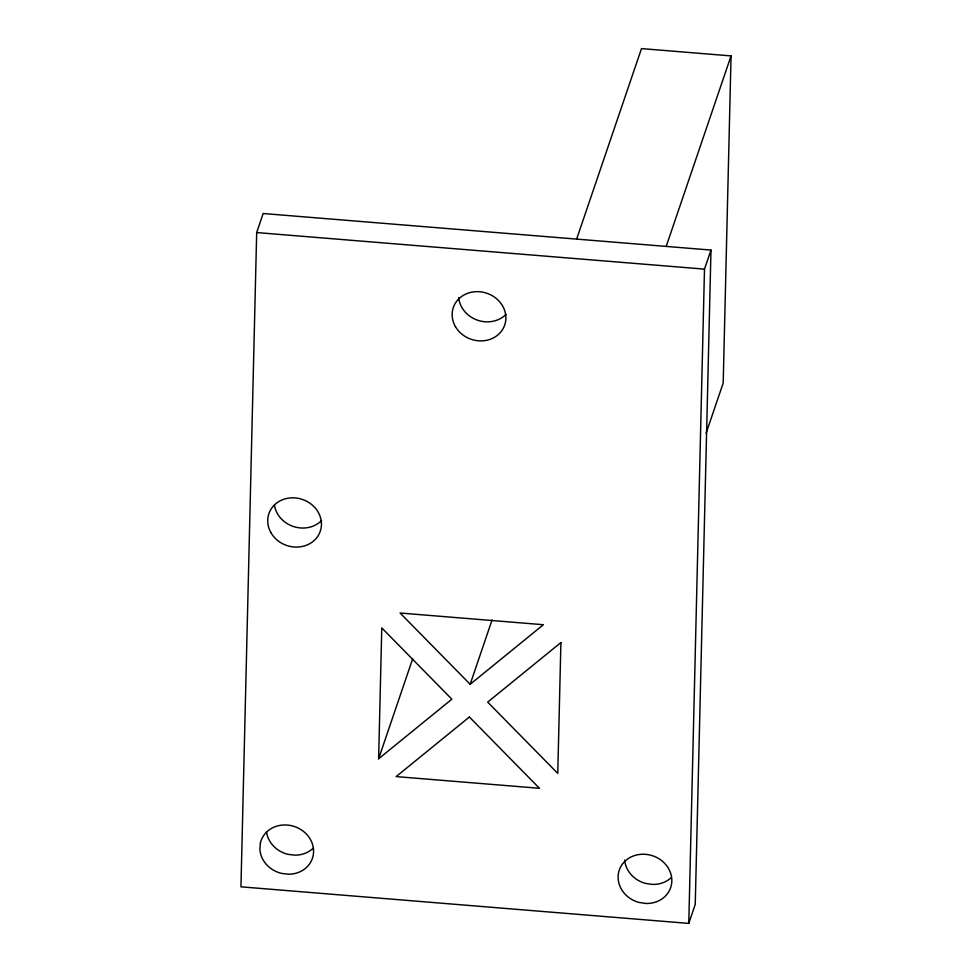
<?xml version="1.0" encoding="UTF-8"?>
<svg xmlns="http://www.w3.org/2000/svg" width="972" height="972" viewBox="0 0 972 972"><rect width="100%" height="100%" fill="white"/><g stroke="black" fill="none" stroke-linecap="round" stroke-linejoin="round"><path stroke-width="1.46" d="M256.681 232.563L240.947 886.829L688.771 923.4L695.247 904.349L710.982 250.071L263.157 213.512L256.681 232.563L704.493 269.123L710.982 250.071M378.63 758.768L381.777 627.912L451.858 699.196L378.63 758.768L412.687 658.749M688.771 923.4L704.493 269.123M576.639 239.1L641.496 48.6L731.053 55.914L723.192 383.053L706.122 433.184M470.169 684.3L543.384 624.717L400.087 613.016L470.169 684.3L492.051 620.002M666.197 246.414L731.053 55.914M670.984 877.886A27.155 24.324 18.8 0 1 652.212 884.411L645.238 883.329A27.155 24.324 18.8 0 1 624.668 860.123M313.421 847.985A27.155 24.324 18.8 0 1 294.978 855.178L287.979 854.339A27.155 24.324 18.8 0 1 266.51 831.801M321.574 520.555A27.155 24.324 18.8 0 1 293.532 526.545A27.155 24.324 18.8 0 1 274.432 505.088M506.011 314.369A27.155 24.324 18.8 0 1 477.301 320.116A27.155 24.324 18.8 0 1 458.711 297.602M560.905 642.541L557.758 773.396L487.689 702.124L560.905 642.541M260.35 843.198L259.889 849.577A27.155 24.324 18.8 0 0 281.491 873.391L288.49 874.229A27.155 24.324 18.8 0 0 313.579 851.764A27.155 24.324 18.8 0 0 289.62 825.337A27.155 24.324 18.8 0 0 260.35 843.198M469.379 717.008L396.151 776.592L539.46 788.292L469.379 717.008M645.724 903.462L638.75 902.381A27.155 24.324 18.8 0 1 623.903 862.298A27.155 24.324 18.8 0 1 668.991 869.32A27.155 24.324 18.8 0 1 645.724 903.462M271.018 532.826A27.155 24.324 18.8 0 0 317.552 536.629A27.155 24.324 18.8 0 0 295.172 497.919A27.155 24.324 18.8 0 0 271.018 532.826M455.455 326.641A27.155 24.324 18.8 0 0 501.989 330.431A27.155 24.324 18.8 0 0 479.609 291.734A27.155 24.324 18.8 0 0 455.455 326.641"/></g></svg>
